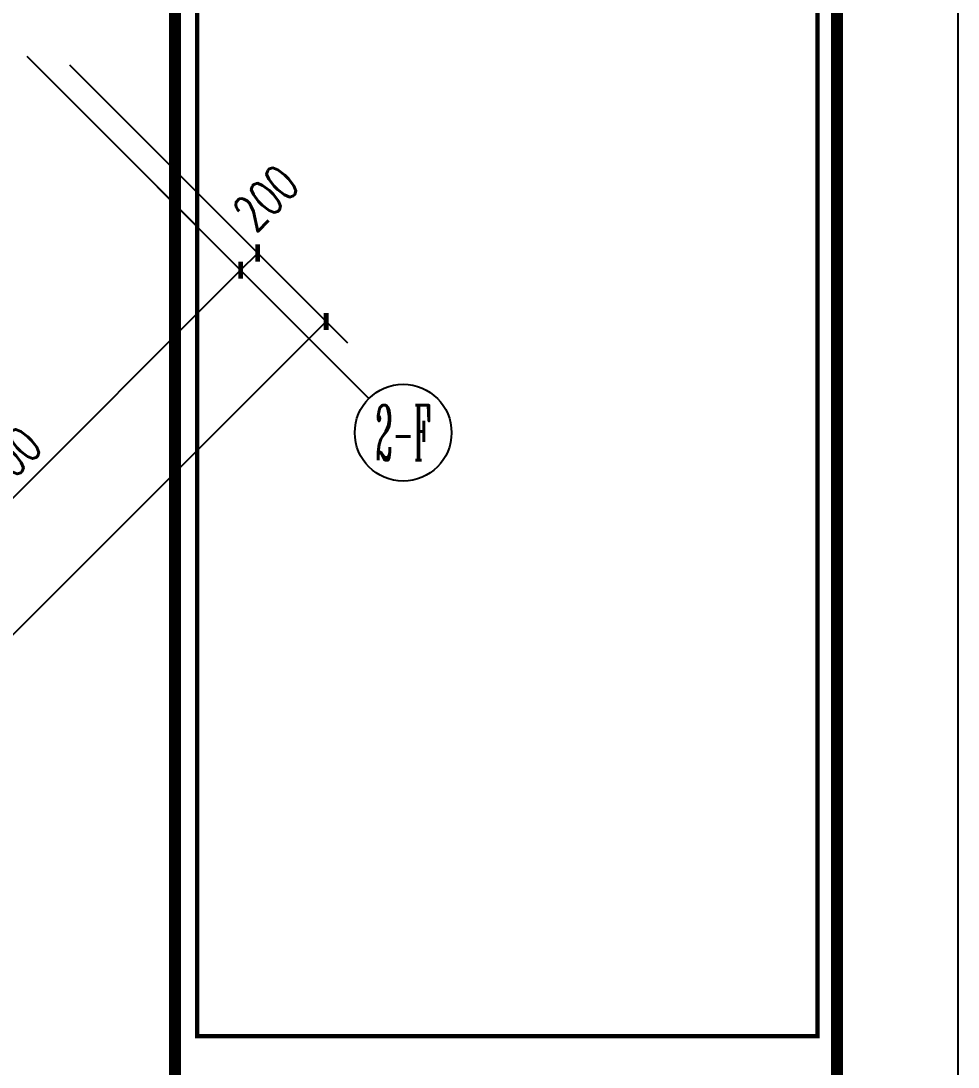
# Model space of a CAD drawing. Extents: x 815029915 to 815825525, y 579155098 to 579748855.
# Drawn here: x 815249158 to 815256903, y 579438155 to 579446801 of the extents above; entities that cross this region are included whole.
import ezdxf
from ezdxf.enums import TextEntityAlignment as Align

# ---------------------------------------------------------------- set-up
doc = ezdxf.new("R2010")
doc.units = 0
doc.header["$LTSCALE"] = 100
doc.header["$MEASUREMENT"] = 0
for name, color, linetype in [('AXIS', 3, 'Continuous'), ('AXIS_TEXT', 7, 'Continuous'), ('TK', 7, 'Continuous'), ('ZG-图框层', 4, 'Continuous'), ('zm', 1, 'Continuous')]:
    doc.layers.add(name, color=color, linetype=linetype)
doc.styles.add('_TCH_AXIS', font='COMPLEX', dxfattribs={"bigfont": 'GBCBIG'})
doc.styles.add('_TCH_DIM_T3', font='SIMPLEX', dxfattribs={"width": 0.705882, "bigfont": 'GBCBIG'})
doc.styles.add('COMPLEX', font='COMPLEX')
doc.dimstyles.new('_TCH_ARCH-100', dxfattribs={"dimscale": 100, "dimtxt": 2.975, "dimasz": 1, "dimexe": 2.5, "dimexo": 3, "dimgap": 1, "dimtad": 1, "dimdec": 0, "dimzin": 0, "dimdsep": 46, "dimtxsty": '_TCH_DIM_T3', "dimblk": 'ARCHTICK', "dimcen": 0.09, "dimclrt": 7, "dimazin": 2, "dimtfac": 1, "dimtdec": 0, "dimtix": 1, "dimtmove": 2, "dimatfit": 3, "dimfxl": 0, "dimtolj": 1, "dimtzin": 0, "dimarcsym": 0})

# ---------------------------------------------------------------- blocks, each defined once
blk = doc.blocks.new('CCIAD-TK-A0-图签')
at = {"layer": 'TK', "const_width": 1}
blk.add_lwpolyline([(1124.286, 10.457), (1124.286, 831)], dxfattribs=at)
at = {"layer": 'TK'}
blk.add_lwpolyline([(1124.286, 10.457), (1179, 10.457), (1179, 831)], dxfattribs=at)
at = {"layer": 'TK', "const_width": 0.347}
blk.add_lwpolyline([(1126.117, 756.838), (1177.387, 756.838), (1177.387, 189.939), (1126.117, 189.939)], close=True, dxfattribs=at)
blk = doc.blocks.new('_AXISO')
blk.add_circle((0, 0), 0.5)
at = {"layer": 'AXIS_TEXT', "style": 'COMPLEX', "width": 1.041667}
blk.add_attdef('A', text='', height=0.56, dxfattribs=at).set_placement((-0.25, -0.28), (0.25, -0.28), align=Align.FIT)
blk = doc.blocks.new('_ArchTick')
at = {"color": 0, "linetype": 'ByBlock', "const_width": 0.4}
blk.add_lwpolyline([(-0.5, -0.5), (0.5, 0.5)], dxfattribs=at)
blk = doc.blocks.new('*D244')
at = {"layer": 'AXIS', "color": 0, "lineweight": -2, "transparency": 16777216}
for p, q in [((815249559.1, 579446438.2), (815251857.2, 579444140.1)), ((815236760.5, 579429396.9), (815251680.5, 579444316.9)), ((815234639.2, 579431518.2), (815236937.3, 579429220.2))]:
    blk.add_line(p, q, dxfattribs=at)
at = {"layer": 'Defpoints', "color": 0, "transparency": 16777216}
for p in [(815249347, 579446650.3), (815251680.5, 579444316.9), (815234427.1, 579431730.4)]:
    blk.add_point(p, dxfattribs=at)
at = {"layer": 'AXIS', "color": 0, "lineweight": -2, "transparency": 16777216, "xscale": 100, "yscale": 100, "zscale": 100}
for p, rotation in [((815251680.5, 579444316.9), 44.99999999977111), ((815236760.5, 579429396.9), 224.9999999997711)]:
    blk.add_blockref('_ArchTick', p, dxfattribs=dict(at, rotation=rotation))
at = {"layer": 'AXIS', "color": 7, "transparency": 16777216, "insert": (815244044.6, 579437032.8), "char_height": 297.5, "attachment_point": 5, "rotation": 45, "style": '_TCH_DIM_T3'}
blk.add_mtext('\\A1;21100', dxfattribs=at)
blk = doc.blocks.new('*D250')
at = {"layer": 'AXIS', "color": 0, "lineweight": -2, "transparency": 16777216}
for p, q in [((815249417.7, 579446296.8), (815251150.1, 579444564.4)), ((815247367.1, 579441134.9), (815250973.4, 579444741.1)), ((815245811.5, 579442690.5), (815247543.9, 579440958.1))]:
    blk.add_line(p, q, dxfattribs=at)
at = {"layer": 'Defpoints', "color": 0, "transparency": 16777216}
for p in [(815249205.6, 579446508.9), (815250973.4, 579444741.1), (815245599.3, 579442902.7)]:
    blk.add_point(p, dxfattribs=at)
at = {"layer": 'AXIS', "color": 0, "lineweight": -2, "transparency": 16777216, "xscale": 100, "yscale": 100, "zscale": 100}
for p, rotation in [((815250973.4, 579444741.1), 45), ((815247367.1, 579441134.9), 225)]:
    blk.add_blockref('_ArchTick', p, dxfattribs=dict(at, rotation=rotation))
at = {"layer": 'AXIS', "color": 7, "transparency": 16777216, "insert": (815248994.3, 579443113.9), "char_height": 297.5, "attachment_point": 5, "rotation": 45, "style": '_TCH_DIM_T3'}
blk.add_mtext('\\A1;5100', dxfattribs=at)
blk = doc.blocks.new('*D251')
at = {"layer": 'AXIS', "color": 0, "lineweight": -2, "transparency": 16777216}
for p, q in [((815249559.1, 579446438.2), (815251291.6, 579444705.8)), ((815249417.7, 579446296.8), (815251150.1, 579444564.4)), ((815250973.4, 579444741.1), (815251114.8, 579444882.6))]:
    blk.add_line(p, q, dxfattribs=at)
at = {"layer": 'Defpoints', "color": 0, "transparency": 16777216}
for p in [(815249347, 579446650.3), (815249205.6, 579446508.9), (815251114.8, 579444882.6)]:
    blk.add_point(p, dxfattribs=at)
at = {"layer": 'AXIS', "color": 0, "lineweight": -2, "transparency": 16777216, "xscale": 100, "yscale": 100, "zscale": 100}
for p, rotation in [((815251114.8, 579444882.6), 45), ((815250973.4, 579444741.1), 225)]:
    blk.add_blockref('_ArchTick', p, dxfattribs=dict(at, rotation=rotation))
at = {"layer": 'AXIS', "color": 7, "transparency": 16777216, "insert": (815251182, 579445338.7), "char_height": 297.5, "attachment_point": 5, "rotation": 45, "style": '_TCH_DIM_T3'}
blk.add_mtext('\\A1;200', dxfattribs=at)
blk = doc.blocks.new('ll')
at = {"layer": 'ZG-图框层'}
blk.add_lwpolyline([(815136770.1, 579524220), (815255670.1, 579524220), (815255670.1, 579608320), (815136770.1, 579608320)], close=True, dxfattribs=at)

msp = doc.modelspace()

# ---------------------------------------------------------------- linework, layer by layer
at = {"layer": 'AXIS'}
msp.add_line((815249205.6, 579446508.9), (815252034, 579443680.5), dxfattribs=at)
at = {"layer": 'ZG-图框层'}
msp.add_lwpolyline([(815138002.5, 579419462.3), (815256902.5, 579419462.3), (815256902.5, 579503562.3), (815138002.5, 579503562.3)], close=True, dxfattribs=at)
at = {"layer": 'ZG-图框层', "const_width": 100}
msp.add_lwpolyline([(815140502.5, 579420462.3), (815255902.5, 579420462.3), (815255902.5, 579502562.3), (815140502.5, 579502562.3)], close=True, dxfattribs=at)

# ---------------------------------------------------------------- block references
at = {"layer": 'AXIS'}
ref = msp.add_blockref('_AXISO', (815252316.9, 579443397.6), dxfattribs=dict(at, xscale=800, yscale=800, zscale=800))
ref.add_attrib('A', '2-F', dxfattribs={"color": 7, "height": 452.55, "style": '_TCH_AXIS', "width": 0.33871}).set_placement((815252090.6, 579443171.4), (815252543.1, 579443171.4), align=Align.FIT)
at = {"layer": 'TK', "xscale": 100, "yscale": 100, "zscale": 100}
msp.add_blockref('CCIAD-TK-A0-图签', (815138002.5, 579419416.6), dxfattribs=at)
at = {"layer": 'zm', "color": 1}
msp.add_blockref('ll', (1232.4, -104757.7), dxfattribs=at)

# ---------------------------------------------------------------- dimensions: what is measured, and where the dimension line sits
at = {"layer": 'AXIS'}
for p1, p2, distance, picture, middle in [((815234427.1, 579431730.4), (815249347, 579446650.3), -3300, '*D244', (815244044.6, 579437032.8)), ((815245599.3, 579442902.7), (815249205.6, 579446508.9), -2500, '*D250', (815248994.3, 579443113.9))]:
    dim = msp.add_aligned_dim(p1=p1, p2=p2, distance=distance, dimstyle='_TCH_ARCH-100', dxfattribs=at)
    dim.commit()
    dim.dimension.update_dxf_attribs({"geometry": picture, "text_midpoint": middle})
dim = msp.add_linear_dim(base=(815251114.8, 579444882.6), p1=(815249205.6, 579446508.9), p2=(815249347, 579446650.3), angle=45, dimstyle='_TCH_ARCH-100', dxfattribs=at)
dim.commit()
dim.dimension.update_dxf_attribs({"geometry": '*D251', "text_midpoint": (815251182, 579445338.7), "dimtype": 161})

doc.saveas('drawing.dxf')
